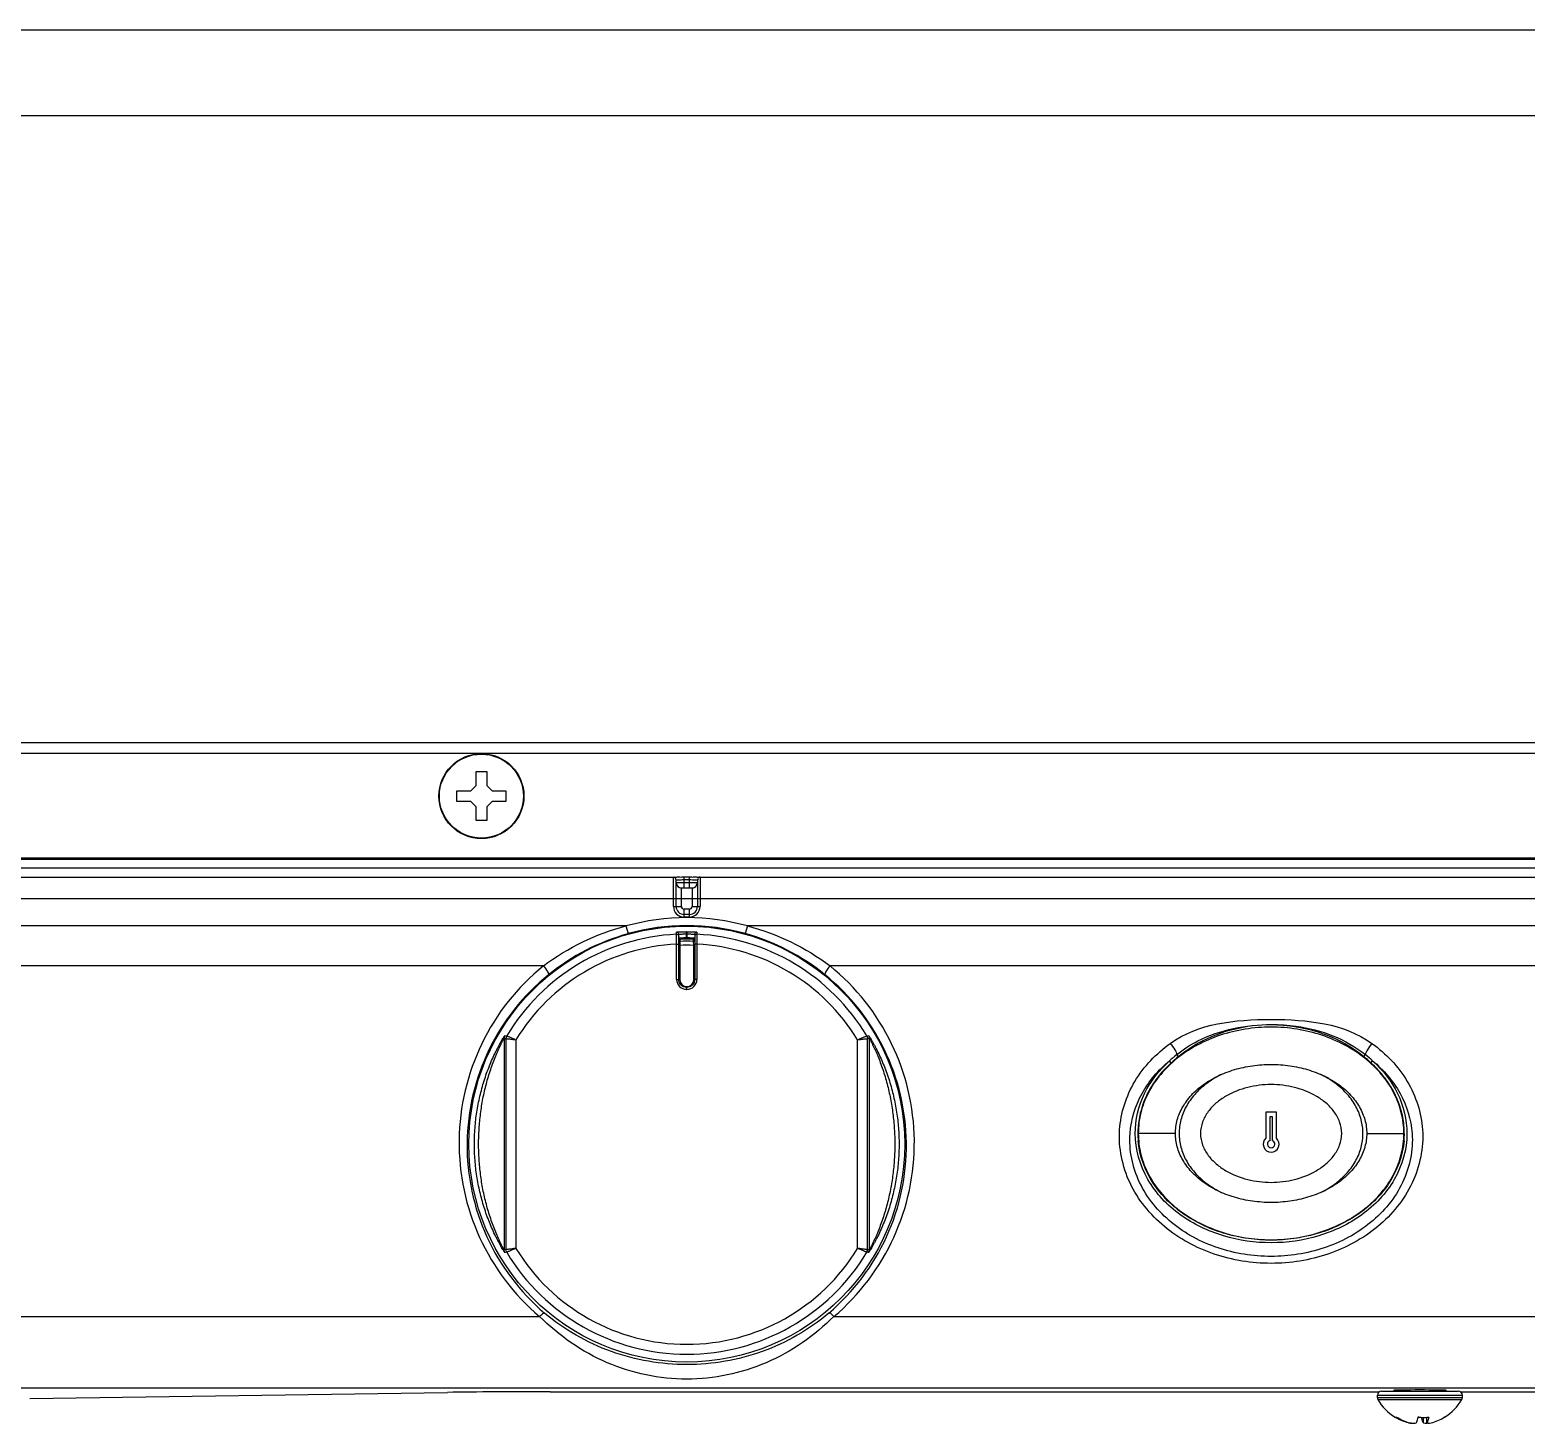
# Model space of a CAD drawing. Header units: millimetres. Extents: x 341 to 4391, y 324 to 2971.
# Drawn here: x 2872.2 to 3013.1, y 1421.5 to 1552.6 of the extents above; entities that cross this region are included whole.
import ezdxf

# ---------------------------------------------------------------- set-up
doc = ezdxf.new("R2010")
doc.units = ezdxf.units.MM
doc.header["$LTSCALE"] = 256.666667
doc.layers.get('0').update_dxf_attribs({"linetype": 'CONTINUOUS'})
for name, color, linetype in [('02___PRT_ALL_AXES', 7, 'CONTINUOUS'), ('ASSI', 7, 'CONTINUOUS'), ('GEOM', 7, 'CONTINUOUS')]:
    doc.layers.add(name, color=color, linetype=linetype)

msp = doc.modelspace()

# ---------------------------------------------------------------- linework, layer by layer
at = {"color": 2, "linetype": 'Continuous'}
msp.add_line((2853.06, 1552.61), (3153.06, 1552.61), dxfattribs=at)
at = {"color": 7, "linetype": 'Continuous'}
for p, q in [((2791.94, 1544.56), (3214.17, 1544.56)), ((2706.06, 1484.56), (3300.06, 1484.56)), ((2914.23, 1482.81), (2915.23, 1482.81)), ((2914.23, 1481.51), (2914.23, 1482.81)), ((2915.23, 1482.81), (2915.23, 1481.51)), ((2913.73, 1481.01), (2914.23, 1481.51)), ((2915.23, 1481.51), (2915.73, 1481.01)), ((2912.43, 1481.01), (2913.73, 1481.01)), ((2912.43, 1480.01), (2912.43, 1481.01)), ((2913.73, 1480.01), (2912.43, 1480.01)), ((2914.23, 1479.51), (2913.73, 1480.01)), ((2915.73, 1480.01), (2915.23, 1479.51)), ((2915.73, 1481.01), (2917.03, 1481.01)), ((2917.03, 1480.01), (2915.73, 1480.01)), ((2917.03, 1481.01), (2917.03, 1480.01)), ((2914.23, 1478.21), (2914.23, 1479.51)), ((2915.23, 1479.51), (2915.23, 1478.21)), ((2915.23, 1478.21), (2914.23, 1478.21)), ((2714.06, 1474.56), (3292.06, 1474.56)), ((2709.05, 1473.76), (3297.06, 1473.76)), ((2933.31, 1463.23), (2933.31, 1467.51)), ((2934.81, 1467.51), (2934.81, 1463.24)), ((2934.07, 1462.51), (2934.05, 1462.51)), ((2872.24, 1423.83), (2911.54, 1424.4)), ((2921.19, 1424.46), (2999.26, 1424.46)), ((3006.85, 1424.46), (3199.26, 1424.46)), ((3001.99, 1421.53), (3001.99, 1421.57)), ((3002.92, 1422.05), (3002.91, 1422.05)), ((3003.4, 1421.53), (3003.4, 1422.05)), ((3003.7, 1421.53), (3003.7, 1422.06)), ((3005.41, 1422.08), (3005.38, 1422.06))]:
    msp.add_line(p, q, dxfattribs=at)
at = {"color": 9, "linetype": 'Continuous'}
for p, q in [((2706.06, 1485.56), (3300.06, 1485.56)), ((3292.06, 1474.66), (2714.06, 1474.66)), ((2933.1, 1467.51), (2933.1, 1467.71)), ((2933.1, 1466.58), (2933.1, 1467.51)), ((2934.05, 1467.06), (2934.05, 1467.75)), ((2934.05, 1467.54), (2934.07, 1467.54)), ((2934.07, 1467.75), (2934.07, 1467.16)), ((2935.02, 1467.51), (2935.01, 1466.58)), ((2935.02, 1467.71), (2935.02, 1467.51)), ((2933.1, 1463.26), (2933.1, 1466.58)), ((2933.41, 1467.03), (2933.41, 1466.84)), ((2933.41, 1466.84), (2933.41, 1466.46)), ((2933.41, 1466.46), (2933.41, 1463.22)), ((2934.07, 1467.16), (2934.05, 1467.16)), ((2934.07, 1467.06), (2934.05, 1467.06)), ((2934.07, 1467.16), (2934.07, 1467.06)), ((2934.7, 1466.84), (2934.7, 1467.03)), ((2934.71, 1466.46), (2934.7, 1466.84)), ((2934.71, 1463.22), (2934.71, 1466.46)), ((2935.01, 1466.58), (2935.01, 1463.26)), ((2934.05, 1462.58), (2934.07, 1462.58)), ((2934.05, 1462.51), (2934.05, 1462.58)), ((2934.05, 1462.32), (2934.05, 1462.51)), ((2934.07, 1462.51), (2934.07, 1462.58)), ((2934.07, 1462.32), (2934.07, 1462.51)), ((2916.88, 1457.73), (2916.88, 1437.8)), ((2916.88, 1457.73), (2917.04, 1457.68)), ((2916.95, 1457.98), (2917.11, 1457.94)), ((2951, 1457.94), (2951.16, 1457.98)), ((2951.08, 1457.68), (2951.23, 1457.73)), ((2951.23, 1457.73), (2951.23, 1437.8)), ((2980.06, 1448.76), (2976.56, 1448.76)), ((2998.06, 1448.76), (3001.56, 1448.76)), ((2917.04, 1437.85), (2916.88, 1437.8)), ((2951.23, 1437.8), (2951.08, 1437.85)), ((2917.11, 1437.59), (2916.95, 1437.55)), ((2951.16, 1437.55), (2951, 1437.59)), ((2807.37, 1424.84), (3198.74, 1424.84))]:
    msp.add_line(p, q, dxfattribs=at)
at = {"color": 7, "linetype": 'Continuous'}
for points in [[(2934.05, 1462.51), (2933.93, 1462.52), (2933.76, 1462.57), (2933.6, 1462.66), (2933.46, 1462.79), (2933.37, 1462.95), (2933.31, 1463.13), (2933.31, 1463.24)], [(2934.81, 1463.24), (2934.8, 1463.13), (2934.75, 1462.96), (2934.65, 1462.8), (2934.52, 1462.66), (2934.36, 1462.57), (2934.18, 1462.52), (2934.07, 1462.51)]]:
    msp.add_lwpolyline(points, dxfattribs=at)
at = {"color": 9, "linetype": 'Continuous'}
for centre, radius, start, end in [((2934.06, 1447.76), 19.77, 92.7827, 149.0185), ((2933.11, 1467.51), 0.2, 0.0047, 92.7584), ((2934.06, 1447.76), 19.98, 89.971, 90.029), ((2935.01, 1467.51), 0.2, 87.2416, 179.9953), ((2934.06, 1447.76), 19.77, 30.9815, 87.2173), ((2934.06, 1447.76), 18.84, 92.892, 148.5983), ((2933.41, 1467.13), 0.1, 179.9861, 272.0807), ((2933.41, 1466.94), 0.1, 179.9861, 272.0807), ((2934.06, 1448.86), 17.99, 87.9406, 92.0594), ((2934.06, 1448.88), 17.59, 87.882, 92.118), ((2934.71, 1467.13), 0.1, 267.9193, 0.0139), ((2934.71, 1466.94), 0.1, 267.9193, 0.0139), ((2934.06, 1447.76), 18.84, 31.4017, 87.108), ((2934.04, 1463.26), 0.94, 180.068, 270.071), ((2934.05, 1463.22), 0.64, 180.037, 270.0364), ((2934.07, 1463.26), 0.94, 269.929, 359.932), ((2934.07, 1463.22), 0.64, 269.9636, 359.963), ((2934.06, 1447.76), 14.56, 89.9606, 90.0394), ((2934.06, 1447.76), 18.84, 211.4017, 328.5983), ((2934.06, 1447.76), 19.77, 210.9815, 329.0185)]:
    msp.add_arc(centre, radius, start, end, dxfattribs=at)
at = {"color": 7, "linetype": 'Continuous'}
for centre, radius, start, end in [((3003.18, 1426.06), 4.69, 238.1586, 238.8222), ((3003.18, 1426.06), 4.69, 238.8222, 239.7803), ((3002.2, 1422.92), 1.41, 261.2983, 263.6634), ((3002.2, 1422.88), 1.37, 263.656, 270.9516), ((3002.43, 1424.1), 2.59, 263.6189, 266.9762), ((3002.2, 1422.87), 1.36, 270.9737, 274.0794), ((3002.43, 1424.08), 2.57, 267.0108, 276.3864), ((2998.33, 1423.23), 4.72, 345.5813, 345.9128), ((3003.41, 1425.75), 3.7, 262.3111, 264.4834), ((3002.7, 1425.74), 3.7, 273.3737, 275.5169), ((3003.41, 1425.74), 3.7, 264.483, 266.7672), ((3003.41, 1425.73), 3.69, 266.7739, 274.5735), ((3003.68, 1424.08), 2.57, 263.6098, 270.9019), ((3003.41, 1425.75), 3.7, 274.5776, 277.6891), ((3003.91, 1422.9), 1.39, 261.2893, 265.9079), ((3003.91, 1422.89), 1.38, 265.983, 278.718), ((3002.93, 1426.06), 4.69, 301.1778, 301.8414)]:
    msp.add_arc(centre, radius, start, end, dxfattribs=at)
msp.add_ellipse((2921.19, 1424.2), major_axis=(15, 0), ratio=0.017455, start_param=1.570796, end_param=2.268928, dxfattribs=at)
at = {"color": 9, "linetype": 'Continuous'}
for points, knots in [([(2933.1, 1467.71), (2933.1, 1467.71), (2933.11, 1467.71), (2933.12, 1467.71), (2933.14, 1467.71), (2933.19, 1467.72), (2933.27, 1467.72), (2933.38, 1467.73), (2933.53, 1467.74), (2933.75, 1467.74), (2933.92, 1467.75), (2934.05, 1467.75)], [0, 0, 0, 0, 0.005227, 0.019934, 0.044116, 0.077542, 0.170666, 0.29552, 0.447117, 0.619537, 1, 1, 1, 1]), ([(2933.31, 1467.51), (2933.31, 1467.51), (2933.34, 1467.51), (2933.37, 1467.52), (2933.44, 1467.52), (2933.53, 1467.53), (2933.64, 1467.53), (2933.81, 1467.54), (2933.95, 1467.54), (2934.05, 1467.54)], [0, 0, 0, 0, 0.019711, 0.076883, 0.169451, 0.293852, 0.445302, 0.61799, 1, 1, 1, 1]), ([(2934.07, 1467.75), (2934.19, 1467.75), (2934.36, 1467.74), (2934.58, 1467.74), (2934.73, 1467.73), (2934.84, 1467.72), (2934.92, 1467.72), (2934.97, 1467.71), (2934.99, 1467.71), (2935.01, 1467.71), (2935.02, 1467.71), (2935.02, 1467.71)], [0, 0, 0, 0, 0.38046, 0.55288, 0.704478, 0.829333, 0.922458, 0.955884, 0.980066, 0.994773, 1, 1, 1, 1]), ([(2934.07, 1467.54), (2934.16, 1467.54), (2934.3, 1467.54), (2934.47, 1467.53), (2934.58, 1467.53), (2934.67, 1467.52), (2934.74, 1467.52), (2934.78, 1467.51), (2934.81, 1467.51), (2934.81, 1467.51)], [0, 0, 0, 0, 0.382008, 0.554695, 0.706146, 0.830548, 0.923116, 0.980289, 1, 1, 1, 1]), ([(2933.1, 1466.58), (2933.13, 1466.58), (2933.18, 1466.58), (2933.24, 1466.58), (2933.28, 1466.58), (2933.31, 1466.58), (2933.31, 1466.57)], [0, 0, 0, 0, 0.379695, 0.702264, 0.919027, 1, 1, 1, 1]), ([(2934.05, 1467.16), (2933.95, 1467.16), (2933.81, 1467.16), (2933.64, 1467.15), (2933.53, 1467.15), (2933.44, 1467.14), (2933.37, 1467.14), (2933.34, 1467.13), (2933.31, 1467.14), (2933.31, 1467.13)], [0, 0, 0, 0, 0.382242, 0.555005, 0.706485, 0.83086, 0.923344, 0.980401, 1, 1, 1, 1]), ([(2933.31, 1466.46), (2933.31, 1466.46), (2933.32, 1466.46), (2933.34, 1466.46), (2933.37, 1466.46), (2933.39, 1466.46), (2933.41, 1466.46)], [0, 0, 0, 0, 0.07845, 0.29488, 0.619028, 1, 1, 1, 1]), ([(2934.05, 1467.06), (2933.96, 1467.06), (2933.85, 1467.06), (2933.7, 1467.05), (2933.6, 1467.05), (2933.52, 1467.04), (2933.46, 1467.04), (2933.43, 1467.03), (2933.41, 1467.04), (2933.41, 1467.03)], [0, 0, 0, 0, 0.383109, 0.556017, 0.707406, 0.831516, 0.923677, 0.980483, 1, 1, 1, 1]), ([(2934.81, 1467.13), (2934.81, 1467.14), (2934.78, 1467.13), (2934.74, 1467.14), (2934.67, 1467.14), (2934.58, 1467.15), (2934.47, 1467.15), (2934.3, 1467.16), (2934.16, 1467.16), (2934.07, 1467.16)], [0, 0, 0, 0, 0.019598, 0.076653, 0.169133, 0.293505, 0.444985, 0.617752, 1, 1, 1, 1]), ([(2934.7, 1467.03), (2934.7, 1467.04), (2934.68, 1467.03), (2934.65, 1467.04), (2934.59, 1467.04), (2934.51, 1467.05), (2934.41, 1467.05), (2934.27, 1467.06), (2934.15, 1467.06), (2934.07, 1467.06)], [0, 0, 0, 0, 0.019516, 0.076319, 0.168477, 0.292584, 0.443973, 0.616885, 1, 1, 1, 1]), ([(2934.81, 1466.46), (2934.81, 1466.46), (2934.79, 1466.46), (2934.77, 1466.46), (2934.74, 1466.46), (2934.72, 1466.46), (2934.71, 1466.46)], [0, 0, 0, 0, 0.07845, 0.29488, 0.619028, 1, 1, 1, 1]), ([(2935.01, 1466.58), (2934.98, 1466.58), (2934.93, 1466.58), (2934.87, 1466.58), (2934.84, 1466.58), (2934.81, 1466.58), (2934.81, 1466.57)], [0, 0, 0, 0, 0.379699, 0.70227, 0.919032, 1, 1, 1, 1]), ([(2933.1, 1463.26), (2933.13, 1463.26), (2933.18, 1463.26), (2933.24, 1463.26), (2933.28, 1463.25), (2933.31, 1463.25), (2933.31, 1463.24)], [0, 0, 0, 0, 0.380286, 0.70329, 0.920098, 1, 1, 1, 1]), ([(2933.31, 1463.22), (2933.31, 1463.22), (2933.35, 1463.23), (2933.38, 1463.22), (2933.41, 1463.22)], [0, 0, 0, 0, 0.31488, 1, 1, 1, 1]), ([(2934.81, 1463.22), (2934.8, 1463.22), (2934.76, 1463.23), (2934.73, 1463.22), (2934.71, 1463.22)], [0, 0, 0, 0, 0.3138, 1, 1, 1, 1]), ([(2935.01, 1463.26), (2934.98, 1463.26), (2934.93, 1463.26), (2934.87, 1463.26), (2934.84, 1463.25), (2934.81, 1463.25), (2934.81, 1463.24)], [0, 0, 0, 0, 0.380286, 0.70329, 0.920098, 1, 1, 1, 1]), ([(2914.07, 1447.76), (2914.07, 1448.27), (2914.11, 1449.28), (2914.28, 1450.78), (2914.57, 1452.27), (2914.9, 1453.48), (2915.22, 1454.42), (2915.48, 1455.11), (2915.76, 1455.78), (2916.01, 1456.31), (2916.21, 1456.71), (2916.36, 1456.99), (2916.5, 1457.25), (2916.63, 1457.48), (2916.73, 1457.66), (2916.81, 1457.77), (2916.85, 1457.85), (2916.89, 1457.9), (2916.92, 1457.95), (2916.94, 1457.97), (2916.94, 1457.98), (2916.95, 1457.98)], [0, 0, 0, 0, 0.1408, 0.281562, 0.422136, 0.562069, 0.631464, 0.700078, 0.767346, 0.832266, 0.863325, 0.893001, 0.920807, 0.94605, 0.967803, 0.977012, 0.984887, 0.991261, 0.99598, 0.99891, 1, 1, 1, 1]), ([(2914.47, 1447.76), (2914.47, 1448.24), (2914.5, 1449.2), (2914.64, 1450.62), (2914.86, 1452.04), (2915.13, 1453.2), (2915.38, 1454.11), (2915.6, 1454.78), (2915.83, 1455.43), (2916.03, 1455.96), (2916.2, 1456.36), (2916.33, 1456.65), (2916.46, 1456.92), (2916.58, 1457.17), (2916.67, 1457.36), (2916.74, 1457.49), (2916.78, 1457.57), (2916.82, 1457.63), (2916.85, 1457.68), (2916.87, 1457.71), (2916.87, 1457.73), (2916.88, 1457.73)], [0, 0, 0, 0, 0.138429, 0.276832, 0.415104, 0.552934, 0.621452, 0.689421, 0.756429, 0.82172, 0.853309, 0.88383, 0.912841, 0.939689, 0.963404, 0.973664, 0.982572, 0.989884, 0.995358, 0.998769, 1, 1, 1, 1]), ([(2917.04, 1457.68), (2917.04, 1457.69), (2917.07, 1457.68), (2917.12, 1457.68), (2917.21, 1457.67), (2917.33, 1457.66), (2917.46, 1457.65), (2917.68, 1457.62), (2917.85, 1457.6), (2917.97, 1457.58)], [0, 0, 0, 0, 0.024017, 0.083498, 0.176621, 0.300111, 0.449647, 0.620019, 1, 1, 1, 1]), ([(2917.11, 1457.94), (2917.11, 1457.94), (2917.14, 1457.93), (2917.19, 1457.91), (2917.27, 1457.88), (2917.37, 1457.84), (2917.5, 1457.78), (2917.7, 1457.7), (2917.86, 1457.63), (2917.97, 1457.58)], [0, 0, 0, 0, 0.02245, 0.081081, 0.173779, 0.297211, 0.447024, 0.61799, 1, 1, 1, 1]), ([(2950.14, 1457.58), (2950.25, 1457.63), (2950.41, 1457.7), (2950.61, 1457.78), (2950.74, 1457.84), (2950.84, 1457.88), (2950.92, 1457.91), (2950.97, 1457.93), (2951, 1457.94), (2951, 1457.94)], [0, 0, 0, 0, 0.38201, 0.552976, 0.702789, 0.826221, 0.918919, 0.97755, 1, 1, 1, 1]), ([(2950.14, 1457.58), (2950.26, 1457.6), (2950.43, 1457.62), (2950.65, 1457.65), (2950.79, 1457.66), (2950.9, 1457.67), (2950.99, 1457.68), (2951.04, 1457.68), (2951.07, 1457.69), (2951.07, 1457.68)], [0, 0, 0, 0, 0.379981, 0.550353, 0.699889, 0.823379, 0.916502, 0.975983, 1, 1, 1, 1]), ([(2951.16, 1457.98), (2951.17, 1457.98), (2951.17, 1457.97), (2951.19, 1457.95), (2951.22, 1457.9), (2951.26, 1457.85), (2951.3, 1457.77), (2951.38, 1457.66), (2951.48, 1457.48), (2951.61, 1457.25), (2951.76, 1456.99), (2951.9, 1456.71), (2952.11, 1456.31), (2952.35, 1455.78), (2952.63, 1455.11), (2952.9, 1454.42), (2953.21, 1453.48), (2953.54, 1452.27), (2953.83, 1450.78), (2954, 1449.28), (2954.04, 1448.27), (2954.04, 1447.76)], [0, 0, 0, 0, 0.001091, 0.00402, 0.00874, 0.015115, 0.022991, 0.0322, 0.053955, 0.0792, 0.107007, 0.136684, 0.167745, 0.232667, 0.299935, 0.368548, 0.437942, 0.577873, 0.718444, 0.859203, 1, 1, 1, 1]), ([(2951.23, 1457.73), (2951.24, 1457.73), (2951.25, 1457.71), (2951.26, 1457.68), (2951.29, 1457.63), (2951.33, 1457.57), (2951.37, 1457.49), (2951.44, 1457.36), (2951.53, 1457.17), (2951.65, 1456.92), (2951.78, 1456.65), (2951.91, 1456.36), (2952.08, 1455.96), (2952.28, 1455.43), (2952.51, 1454.78), (2952.73, 1454.11), (2952.98, 1453.2), (2953.25, 1452.04), (2953.47, 1450.62), (2953.61, 1449.2), (2953.64, 1448.24), (2953.64, 1447.76)], [0, 0, 0, 0, 0.001231, 0.004642, 0.010118, 0.017431, 0.026339, 0.036601, 0.060317, 0.087166, 0.116181, 0.1467, 0.17829, 0.243582, 0.31059, 0.378559, 0.447076, 0.584904, 0.723173, 0.861573, 1, 1, 1, 1]), ([(2989.06, 1453.36), (2988.32, 1453.36), (2986.84, 1453.19), (2985.09, 1452.51), (2983.87, 1451.66), (2983.1, 1450.85), (2982.55, 1449.88), (2982.34, 1448.76), (2982.55, 1447.65), (2983.1, 1446.67), (2983.87, 1445.87), (2985.09, 1445.02), (2986.84, 1444.34), (2988.32, 1444.16), (2989.06, 1444.16)], [0, 0, 0, 0, 0.124973, 0.249878, 0.312491, 0.375075, 0.437588, 0.500003, 0.562415, 0.62493, 0.687514, 0.750126, 0.875028, 1, 1, 1, 1]), ([(2989.06, 1444.16), (2989.79, 1444.16), (2991.28, 1444.34), (2993.02, 1445.02), (2994.24, 1445.87), (2995.01, 1446.67), (2995.56, 1447.65), (2995.78, 1448.76), (2995.56, 1449.88), (2995.01, 1450.85), (2994.24, 1451.66), (2993.02, 1452.51), (2991.28, 1453.19), (2989.79, 1453.36), (2989.06, 1453.36)], [0, 0, 0, 0, 0.124973, 0.249878, 0.312491, 0.375075, 0.437588, 0.500003, 0.562415, 0.62493, 0.687514, 0.750126, 0.875028, 1, 1, 1, 1]), ([(2916.95, 1437.55), (2916.94, 1437.54), (2916.94, 1437.56), (2916.92, 1437.58), (2916.89, 1437.63), (2916.85, 1437.68), (2916.81, 1437.75), (2916.73, 1437.87), (2916.63, 1438.05), (2916.5, 1438.28), (2916.36, 1438.54), (2916.21, 1438.82), (2916.01, 1439.22), (2915.76, 1439.75), (2915.48, 1440.42), (2915.22, 1441.1), (2914.9, 1442.05), (2914.57, 1443.26), (2914.28, 1444.74), (2914.11, 1446.25), (2914.07, 1447.26), (2914.07, 1447.76)], [0, 0, 0, 0, 0.001091, 0.00402, 0.00874, 0.015115, 0.022991, 0.0322, 0.053955, 0.0792, 0.107007, 0.136684, 0.167745, 0.232667, 0.299935, 0.368548, 0.437942, 0.577873, 0.718444, 0.859203, 1, 1, 1, 1]), ([(2916.88, 1437.8), (2916.87, 1437.8), (2916.87, 1437.82), (2916.85, 1437.84), (2916.82, 1437.9), (2916.78, 1437.96), (2916.74, 1438.04), (2916.67, 1438.17), (2916.58, 1438.36), (2916.46, 1438.61), (2916.33, 1438.88), (2916.2, 1439.17), (2916.03, 1439.57), (2915.83, 1440.1), (2915.6, 1440.75), (2915.38, 1441.42), (2915.13, 1442.33), (2914.86, 1443.49), (2914.64, 1444.9), (2914.5, 1446.33), (2914.47, 1447.29), (2914.47, 1447.76)], [0, 0, 0, 0, 0.001231, 0.004642, 0.010118, 0.017431, 0.026339, 0.036601, 0.060317, 0.087166, 0.116181, 0.1467, 0.17829, 0.243582, 0.31059, 0.378559, 0.447076, 0.584904, 0.723173, 0.861573, 1, 1, 1, 1]), ([(2954.04, 1447.76), (2954.04, 1447.26), (2954, 1446.25), (2953.83, 1444.74), (2953.54, 1443.26), (2953.21, 1442.05), (2952.9, 1441.1), (2952.63, 1440.42), (2952.35, 1439.75), (2952.11, 1439.22), (2951.9, 1438.82), (2951.76, 1438.54), (2951.61, 1438.28), (2951.48, 1438.05), (2951.38, 1437.87), (2951.3, 1437.75), (2951.26, 1437.68), (2951.22, 1437.63), (2951.19, 1437.58), (2951.17, 1437.56), (2951.17, 1437.54), (2951.16, 1437.55)], [0, 0, 0, 0, 0.1408, 0.281562, 0.422136, 0.562069, 0.631464, 0.700078, 0.767346, 0.832266, 0.863325, 0.893001, 0.920807, 0.94605, 0.967803, 0.977012, 0.984887, 0.991261, 0.99598, 0.99891, 1, 1, 1, 1]), ([(2953.64, 1447.76), (2953.64, 1447.29), (2953.61, 1446.33), (2953.47, 1444.9), (2953.25, 1443.49), (2952.98, 1442.33), (2952.73, 1441.42), (2952.51, 1440.75), (2952.28, 1440.1), (2952.08, 1439.57), (2951.91, 1439.17), (2951.78, 1438.88), (2951.65, 1438.61), (2951.53, 1438.36), (2951.44, 1438.17), (2951.37, 1438.04), (2951.33, 1437.96), (2951.29, 1437.9), (2951.26, 1437.84), (2951.25, 1437.82), (2951.24, 1437.8), (2951.23, 1437.8)], [0, 0, 0, 0, 0.138429, 0.276832, 0.415104, 0.552934, 0.621452, 0.689421, 0.756429, 0.82172, 0.853309, 0.88383, 0.912841, 0.939689, 0.963404, 0.973664, 0.982572, 0.989884, 0.995358, 0.998769, 1, 1, 1, 1]), ([(2917.97, 1437.95), (2917.85, 1437.93), (2917.68, 1437.91), (2917.46, 1437.88), (2917.33, 1437.86), (2917.21, 1437.85), (2917.12, 1437.84), (2917.07, 1437.85), (2917.04, 1437.84), (2917.04, 1437.85)], [0, 0, 0, 0, 0.379981, 0.550353, 0.699889, 0.823379, 0.916502, 0.975983, 1, 1, 1, 1]), ([(2917.97, 1437.95), (2917.86, 1437.9), (2917.7, 1437.83), (2917.5, 1437.75), (2917.37, 1437.69), (2917.27, 1437.65), (2917.19, 1437.62), (2917.14, 1437.6), (2917.11, 1437.59), (2917.11, 1437.59)], [0, 0, 0, 0, 0.38201, 0.552976, 0.702789, 0.826221, 0.918919, 0.97755, 1, 1, 1, 1]), ([(2951, 1437.59), (2951, 1437.59), (2950.97, 1437.6), (2950.92, 1437.62), (2950.84, 1437.65), (2950.74, 1437.69), (2950.61, 1437.75), (2950.41, 1437.83), (2950.25, 1437.9), (2950.14, 1437.95)], [0, 0, 0, 0, 0.02245, 0.081081, 0.173779, 0.297211, 0.447024, 0.61799, 1, 1, 1, 1]), ([(2951.07, 1437.85), (2951.07, 1437.84), (2951.04, 1437.85), (2950.99, 1437.84), (2950.9, 1437.85), (2950.79, 1437.86), (2950.65, 1437.88), (2950.43, 1437.91), (2950.26, 1437.93), (2950.14, 1437.95)], [0, 0, 0, 0, 0.024017, 0.083498, 0.176621, 0.300111, 0.449647, 0.620019, 1, 1, 1, 1])]:
    msp.add_open_spline(points, degree=3, knots=knots, dxfattribs=at)
for points in [[(2933.1, 1467.51), (2933.15, 1467.51), (2933.21, 1467.49), (2933.24, 1467.45)], [(2933.24, 1467.45), (2933.28, 1467.42), (2933.31, 1467.36), (2933.31, 1467.31)], [(2934.87, 1467.45), (2934.83, 1467.42), (2934.81, 1467.36), (2934.81, 1467.31)], [(2935.02, 1467.51), (2934.96, 1467.51), (2934.91, 1467.49), (2934.87, 1467.45)], [(2916.95, 1457.98), (2916.9, 1457.91), (2916.88, 1457.81), (2916.88, 1457.73)], [(2917.11, 1457.94), (2917.06, 1457.86), (2917.04, 1457.77), (2917.04, 1457.68)], [(2917.11, 1457.94), (2917.06, 1457.86), (2917.04, 1457.77), (2917.04, 1457.68)], [(2917.04, 1457.68), (2917.04, 1454.38), (2917.04, 1451.07), (2917.04, 1447.76)], [(2917.97, 1457.58), (2917.97, 1454.31), (2917.97, 1451.04), (2917.97, 1447.76)], [(2950.14, 1447.76), (2950.14, 1451.04), (2950.14, 1454.31), (2950.14, 1457.58)], [(2951, 1457.94), (2951.05, 1457.86), (2951.08, 1457.77), (2951.08, 1457.68)], [(2951, 1457.94), (2951.05, 1457.86), (2951.07, 1457.77), (2951.07, 1457.68)], [(2951.07, 1447.76), (2951.07, 1451.07), (2951.07, 1454.38), (2951.08, 1457.68)], [(2951.16, 1457.98), (2951.21, 1457.91), (2951.23, 1457.81), (2951.23, 1457.73)], [(2917.04, 1447.76), (2917.04, 1444.46), (2917.04, 1441.15), (2917.04, 1437.85)], [(2917.97, 1447.76), (2917.97, 1444.49), (2917.97, 1441.22), (2917.97, 1437.95)], [(2950.14, 1437.95), (2950.14, 1441.22), (2950.14, 1444.49), (2950.14, 1447.76)], [(2951.08, 1437.85), (2951.07, 1441.15), (2951.07, 1444.46), (2951.07, 1447.76)], [(2916.95, 1437.55), (2916.9, 1437.62), (2916.88, 1437.71), (2916.88, 1437.8)], [(2917.11, 1437.59), (2917.06, 1437.66), (2917.04, 1437.76), (2917.04, 1437.85)], [(2917.11, 1437.59), (2917.06, 1437.66), (2917.04, 1437.76), (2917.04, 1437.85)], [(2951, 1437.59), (2951.05, 1437.66), (2951.07, 1437.76), (2951.07, 1437.85)], [(2951, 1437.59), (2951.05, 1437.66), (2951.08, 1437.76), (2951.08, 1437.85)], [(2951.16, 1437.55), (2951.21, 1437.62), (2951.23, 1437.71), (2951.23, 1437.8)]]:
    msp.add_open_spline(points, degree=3, dxfattribs=at)
at = {"color": 7, "linetype": 'Continuous'}
for points in [[(3001.56, 1448.76), (3001.56, 1449.42), (3001.39, 1450.73), (3000.68, 1452.62), (2999.52, 1454.36), (2997.95, 1455.88), (2996.04, 1457.13), (2993.87, 1458.06), (2991.51, 1458.64), (2989.06, 1458.83), (2986.6, 1458.64), (2984.24, 1458.06), (2982.07, 1457.13), (2980.16, 1455.88), (2978.6, 1454.36), (2977.43, 1452.62), (2976.72, 1450.73), (2976.56, 1449.42), (2976.56, 1448.76)], [(2980.06, 1448.76), (2980.06, 1449.19), (2980.17, 1450.04), (2980.69, 1451.27), (2981.52, 1452.4), (2982.65, 1453.39), (2984.02, 1454.2), (2985.59, 1454.81), (2987.29, 1455.18), (2989.06, 1455.31), (2990.82, 1455.18), (2992.52, 1454.81), (2994.09, 1454.2), (2995.46, 1453.39), (2996.59, 1452.4), (2997.42, 1451.27), (2997.94, 1450.04), (2998.06, 1449.19), (2998.06, 1448.76)], [(2976.56, 1448.76), (2976.56, 1448.11), (2976.72, 1446.8), (2977.43, 1444.91), (2978.6, 1443.17), (2980.16, 1441.65), (2982.07, 1440.4), (2984.24, 1439.47), (2986.6, 1438.89), (2989.06, 1438.7), (2991.51, 1438.89), (2993.87, 1439.47), (2996.04, 1440.4), (2997.95, 1441.65), (2999.52, 1443.17), (3000.68, 1444.91), (3001.39, 1446.8), (3001.56, 1448.11), (3001.56, 1448.76)], [(2998.06, 1448.76), (2998.06, 1448.34), (2997.94, 1447.49), (2997.42, 1446.26), (2996.59, 1445.13), (2995.46, 1444.14), (2994.09, 1443.32), (2992.52, 1442.72), (2990.82, 1442.35), (2989.06, 1442.22), (2987.29, 1442.35), (2985.59, 1442.72), (2984.02, 1443.32), (2982.65, 1444.14), (2981.52, 1445.13), (2980.69, 1446.26), (2980.17, 1447.49), (2980.06, 1448.34), (2980.06, 1448.76)], [(3000.73, 1422.06), (3000.74, 1422.06), (3000.74, 1422.05), (3000.75, 1422.05)], [(3000.75, 1422.05), (3000.76, 1422.05), (3000.77, 1422.04), (3000.78, 1422.04)], [(3001.99, 1421.53), (3001.58, 1421.63), (3001.18, 1421.8), (3000.82, 1422.01)], [(3000.86, 1422.08), (3001.26, 1421.83), (3001.69, 1421.64), (3002.14, 1421.53)], [(3004.12, 1421.53), (3004.55, 1421.64), (3004.98, 1421.82), (3005.36, 1422.05)], [(3005.38, 1422.06), (3005.38, 1422.06), (3005.37, 1422.05), (3005.36, 1422.05)]]:
    msp.add_open_spline(points, degree=3, dxfattribs=at)
for points, knots in [([(2984.3, 1454.28), (2984.28, 1454.27), (2983.8, 1454.02), (2982.9, 1453.46), (2981.82, 1452.45), (2981.01, 1451.31), (2980.52, 1450.06), (2980.35, 1448.76), (2980.52, 1447.47), (2981.01, 1446.22), (2981.82, 1445.07), (2982.9, 1444.07), (2983.81, 1443.5), (2984.32, 1443.24), (2984.36, 1443.22)], [0, 0, 0, 0, 0.003637, 0.102525, 0.201413, 0.300301, 0.399188, 0.498076, 0.596964, 0.695852, 0.79474, 0.893628, 0.992516, 1, 1, 1, 1]), ([(2993.81, 1443.25), (2993.83, 1443.26), (2994.32, 1443.51), (2995.21, 1444.07), (2996.29, 1445.07), (2997.1, 1446.22), (2997.59, 1447.47), (2997.76, 1448.76), (2997.59, 1450.06), (2997.1, 1451.31), (2996.29, 1452.45), (2995.21, 1453.46), (2994.3, 1454.03), (2993.79, 1454.29), (2993.75, 1454.31)], [0, 0, 0, 0, 0.003637, 0.102525, 0.201413, 0.300301, 0.399188, 0.498076, 0.596964, 0.695852, 0.79474, 0.893628, 0.992516, 1, 1, 1, 1]), ([(3000.78, 1422.04), (3000.8, 1422.04), (3000.83, 1422.05), (3000.85, 1422.07), (3000.86, 1422.08)], [0, 0, 0, 0, 0.71646, 1, 1, 1, 1]), ([(3002.72, 1421.53), (3002.73, 1421.56), (3002.82, 1421.72), (3002.87, 1421.9), (3002.91, 1422.05)], [0, 0, 0, 0, 0.194496, 1, 1, 1, 1]), ([(3003.4, 1421.53), (3003.38, 1421.56), (3003.29, 1421.72), (3003.24, 1421.9), (3003.2, 1422.05)], [0, 0, 0, 0, 0.194496, 1, 1, 1, 1]), ([(3003.9, 1422.08), (3003.88, 1421.97), (3003.82, 1421.78), (3003.75, 1421.6), (3003.7, 1421.53)], [0, 0, 0, 0, 0.576134, 1, 1, 1, 1])]:
    msp.add_open_spline(points, degree=3, knots=knots, dxfattribs=at)
at = {"layer": '02___PRT_ALL_AXES', "color": 7, "linetype": 'Continuous'}
msp.add_ellipse((3003.06, 1424.58), major_axis=(2.5, 0), ratio=0.017455, start_param=5.65629, end_param=10.051673, dxfattribs=at)
at = {"layer": 'ASSI', "color": 9, "linetype": 'Continuous'}
for p, q in [((2999.06, 1424.12), (3007.06, 1424.12)), ((2999.06, 1423.92), (3007.06, 1423.92)), ((2999.11, 1423.72), (3007, 1423.72))]:
    msp.add_line(p, q, dxfattribs=at)
at = {"layer": 'ASSI', "color": 7, "linetype": 'Continuous'}
for p, q in [((2999.06, 1423.92), (2999.06, 1424.12)), ((2999.46, 1424.52), (3006.65, 1424.52)), ((3007.06, 1423.92), (3007.06, 1424.12))]:
    msp.add_line(p, q, dxfattribs=at)
msp.add_circle((2914.73, 1480.51), 4, dxfattribs=at)
at = {"layer": 'ASSI', "color": 9, "linetype": 'Continuous'}
msp.add_circle((2914.73, 1480.51), 3.95, dxfattribs=at)
at = {"layer": 'ASSI', "color": 7, "linetype": 'Continuous'}
for centre, radius, start, end in [((2999.46, 1424.12), 0.4, 90, 180), ((2999.46, 1423.92), 0.4, 180, 210.3012), ((3003.25, 1426.14), 4.8, 210.3012, 238.2275), ((3002.86, 1426.14), 4.8, 301.7725, 329.6988), ((3006.66, 1424.12), 0.4, 0, 90), ((3006.66, 1423.92), 0.4, 329.6988, 360)]:
    msp.add_arc(centre, radius, start, end, dxfattribs=at)
at = {"layer": 'GEOM', "color": 9, "linetype": 'Continuous'}
for p, q in [((2840.31, 1472.87), (2932.81, 1472.87)), ((2932.81, 1470.12), (2932.81, 1472.88)), ((2933.56, 1470.12), (2933.56, 1471.88)), ((2933.56, 1471.87), (2934.56, 1471.87)), ((2933.81, 1472.9), (2934.31, 1472.9)), ((2933.81, 1471.88), (2933.81, 1472.9)), ((2933.81, 1472.65), (2934.31, 1472.65)), ((2933.81, 1472.38), (2934.31, 1472.38)), ((2934.31, 1471.88), (2934.31, 1472.9)), ((2934.56, 1471.88), (2934.56, 1470.12)), ((2935.31, 1472.88), (2935.31, 1470.12)), ((2935.31, 1472.87), (3296.16, 1472.87)), ((2709.95, 1470.87), (3296.16, 1470.87)), ((2932.81, 1470.12), (2933.56, 1470.12)), ((2934.31, 1469.87), (2933.81, 1469.87)), ((2933.81, 1469.12), (2933.81, 1469.87)), ((2934.31, 1469.12), (2933.81, 1469.12)), ((2934.31, 1469.12), (2934.31, 1469.87)), ((2934.56, 1470.12), (2935.31, 1470.12)), ((2928.34, 1468.29), (2844.77, 1468.29)), ((2928.34, 1468.29), (2928.54, 1467.57)), ((2939.77, 1468.29), (2939.57, 1467.57)), ((3299.13, 1468.29), (2939.77, 1468.29)), ((2920.56, 1464.53), (2852.55, 1464.53)), ((3299.14, 1464.53), (2947.55, 1464.53)), ((2980.33, 1456), (2980.18, 1456.18)), ((2997.78, 1456), (2997.93, 1456.18)), ((2979.66, 1455.41), (2979.5, 1455.6)), ((2998.45, 1455.41), (2998.61, 1455.6)), ((2852.91, 1431.55), (2920.2, 1431.55)), ((2947.91, 1431.55), (3190.25, 1431.55))]:
    msp.add_line(p, q, dxfattribs=at)
at = {"layer": 'GEOM', "color": 7, "linetype": 'Continuous'}
for p, q in [((2933.06, 1470.12), (2933.06, 1472.63)), ((2935.06, 1472.63), (2935.06, 1470.12)), ((2934.31, 1469.37), (2933.81, 1469.37)), ((2989.56, 1450.76), (2988.56, 1450.76)), ((2988.56, 1450.76), (2988.56, 1448.32)), ((2989.56, 1448.32), (2989.56, 1450.76)), ((2988.96, 1450.36), (2989.16, 1450.36)), ((2988.96, 1448.1), (2988.96, 1450.36)), ((2989.16, 1450.36), (2989.16, 1448.1))]:
    msp.add_line(p, q, dxfattribs=at)
at = {"layer": 'GEOM', "color": 9, "linetype": 'Continuous'}
msp.add_circle((2934.06, 1447.76), 20.51, dxfattribs=at)
at = {"layer": 'GEOM', "color": 7, "linetype": 'Continuous'}
for centre, radius, start, end in [((2933.56, 1472.38), 0.5, 179.9866, 270.0221), ((2934.56, 1472.38), 0.5, 269.9779, 0.0134), ((2933.81, 1470.12), 0.75, 180, 270), ((2934.31, 1470.12), 0.75, 270, 360), ((2989.06, 1447.76), 0.75, 131.8103, 48.1897), ((2989.06, 1447.76), 0.35, 106.6015, 73.3985), ((3000.86, 1425.12), 0.6, 270, 300.2579), ((3005.26, 1425.12), 0.6, 239.7421, 270)]:
    msp.add_arc(centre, radius, start, end, dxfattribs=at)
at = {"layer": 'GEOM', "color": 9, "linetype": 'Continuous'}
for centre, radius, start, end in [((2933.56, 1472.37), 0.5, 180.0044, 270.0044), ((2934.06, 1447.76), 21.31, 74.4355, 105.5645), ((2933.81, 1470.12), 1, 180, 270), ((2933.81, 1470.12), 0.25, 180, 270), ((2934.31, 1470.12), 1, 270, 360), ((2934.31, 1470.12), 0.25, 270, 360), ((2934.14, 1447.54), 20.79, 105.6161, 129.0456), ((2934.06, 1447.76), 20.56, 74.4355, 105.5645), ((2934, 1447.6), 20.73, 50.918, 74.4203), ((2934.06, 1447.88), 21.43, 129.0324, 229.6918), ((2934.05, 1447.88), 21.43, 310.3082, 50.9676), ((2934.06, 1447.63), 20.68, 129.024, 229.6833), ((2934.05, 1447.63), 20.68, 310.3167, 50.976), ((2993.9, 1439.42), 21.66, 129.3139, 131.6742), ((2984.2, 1439.41), 21.67, 48.3271, 50.6861), ((2986.65, 1447.64), 10.46, 136.792, 139.7589), ((2986.97, 1447.33), 10.9, 132.1385, 136.7809), ((2997.25, 1436), 26.19, 130.2312, 132.1652), ((2980.85, 1435.98), 26.22, 47.836, 49.7683), ((2991.14, 1447.33), 10.9, 43.1892, 47.8616), ((2991.46, 1447.64), 10.45, 40.2293, 43.1777), ((2986.16, 1448.05), 9.81, 139.71, 148.4456), ((2991.95, 1448.05), 9.81, 31.5489, 40.2781), ((2985.32, 1448.54), 8.84, 151.255, 160.4383), ((2985.71, 1448.33), 9.28, 148.5101, 151.2921), ((2992.4, 1448.33), 9.28, 28.7412, 31.4844), ((2992.79, 1448.54), 8.84, 19.5943, 28.7786), ((2984.77, 1448.73), 8.25, 162.5452, 172.995), ((2985.01, 1448.66), 8.51, 160.4942, 162.5624), ((2993.1, 1448.66), 8.51, 17.4395, 19.5384), ((2993.35, 1448.73), 8.25, 7.0301, 17.4564), ((2984.58, 1448.76), 8.06, 174.5299, 179.9738), ((2984.66, 1448.75), 8.14, 173.0361, 174.5372), ((2993.45, 1448.75), 8.14, 5.4427, 6.9895), ((2993.53, 1448.76), 8.06, 0.028, 5.4498), ((2984.57, 1448.77), 8.05, 180.0269, 184.8963), ((2993.55, 1448.77), 8.05, 355.0708, 359.975)]:
    msp.add_arc(centre, radius, start, end, dxfattribs=at)
at = {"layer": 'GEOM', "color": 7, "linetype": 'Continuous'}
for points, knots in [([(2932.81, 1472.88), (2932.81, 1472.91), (2932.96, 1472.86), (2933.11, 1472.91), (2933.45, 1472.89), (2933.68, 1472.9), (2933.81, 1472.9)], [0, 0, 0, 0, 0.07628, 0.293026, 0.617459, 1, 1, 1, 1]), ([(2932.81, 1472.88), (2932.86, 1472.88), (2933, 1472.87), (2933.02, 1472.72), (2932.99, 1472.68)], [0, 0, 0, 0, 0.543091, 1, 1, 1, 1]), ([(2934.31, 1472.9), (2934.43, 1472.9), (2934.66, 1472.89), (2935, 1472.91), (2935.15, 1472.86), (2935.31, 1472.91), (2935.31, 1472.88)], [0, 0, 0, 0, 0.382541, 0.706974, 0.92372, 1, 1, 1, 1]), ([(2935.31, 1472.88), (2935.25, 1472.88), (2935.11, 1472.87), (2935.09, 1472.72), (2935.12, 1472.68)], [0, 0, 0, 0, 0.543091, 1, 1, 1, 1])]:
    msp.add_open_spline(points, degree=3, knots=knots, dxfattribs=at)
at = {"layer": 'GEOM', "color": 9, "linetype": 'Continuous'}
for points, knots in [([(2932.81, 1472.87), (2932.86, 1472.87), (2933, 1472.86), (2933.02, 1472.71), (2932.99, 1472.67)], [0, 0, 0, 0, 0.543091, 1, 1, 1, 1]), ([(2933.06, 1472.63), (2933.06, 1472.65), (2933.17, 1472.62), (2933.29, 1472.65), (2933.54, 1472.64), (2933.71, 1472.65), (2933.81, 1472.65)], [0, 0, 0, 0, 0.076455, 0.293169, 0.617536, 1, 1, 1, 1]), ([(2933.06, 1472.38), (2933.06, 1472.4), (2933.17, 1472.36), (2933.29, 1472.4), (2933.54, 1472.38), (2933.71, 1472.38), (2933.81, 1472.38)], [0, 0, 0, 0, 0.076279, 0.293703, 0.617617, 1, 1, 1, 1]), ([(2934.31, 1472.65), (2934.4, 1472.65), (2934.57, 1472.64), (2934.82, 1472.65), (2934.94, 1472.62), (2935.06, 1472.65), (2935.06, 1472.63)], [0, 0, 0, 0, 0.382465, 0.706831, 0.923546, 1, 1, 1, 1]), ([(2934.31, 1472.38), (2934.4, 1472.38), (2934.57, 1472.38), (2934.82, 1472.4), (2934.94, 1472.36), (2935.06, 1472.4), (2935.06, 1472.38)], [0, 0, 0, 0, 0.383625, 0.707289, 0.923852, 1, 1, 1, 1]), ([(2935.31, 1472.87), (2935.25, 1472.87), (2935.11, 1472.86), (2935.09, 1472.71), (2935.12, 1472.67)], [0, 0, 0, 0, 0.543091, 1, 1, 1, 1]), ([(2920.56, 1464.53), (2920.71, 1464.37), (2920.89, 1464.12), (2921.03, 1463.85), (2921.06, 1463.72), (2921.04, 1463.69)], [0, 0, 0, 0, 0.658682, 0.888039, 1, 1, 1, 1]), ([(2947.55, 1464.53), (2947.4, 1464.37), (2947.22, 1464.12), (2947.08, 1463.85), (2947.05, 1463.72), (2947.07, 1463.69)], [0, 0, 0, 0, 0.658682, 0.888039, 1, 1, 1, 1]), ([(2979.57, 1457.24), (2982.2, 1459.14), (2989.06, 1459.84), (2995.91, 1459.14), (2998.54, 1457.24)], [0, 0, 0, 0, 0.500003, 1, 1, 1, 1]), ([(2980.18, 1456.18), (2980.79, 1456.68), (2983.46, 1458.38), (2986.71, 1459.01), (2989.06, 1459.01)], [0, 0, 0, 0, 0.251315, 1, 1, 1, 1]), ([(2980.33, 1456), (2980.93, 1456.5), (2983.53, 1458.24), (2986.73, 1459.02), (2989.06, 1459.01)], [0, 0, 0, 0, 0.251478, 1, 1, 1, 1]), ([(2989.06, 1459.01), (2989.85, 1459.01), (2992.98, 1458.84), (2996.12, 1457.66), (2997.93, 1456.18)], [0, 0, 0, 0, 0.252141, 1, 1, 1, 1]), ([(2989.06, 1459.01), (2989.85, 1459.01), (2992.94, 1458.73), (2996.01, 1457.5), (2997.78, 1456)], [0, 0, 0, 0, 0.252105, 1, 1, 1, 1]), ([(2974.8, 1449.11), (2974.9, 1450.69), (2975.94, 1453.9), (2978.25, 1456.28), (2979.57, 1457.24)], [0, 0, 0, 0, 0.49394, 1, 1, 1, 1]), ([(2979.57, 1457.24), (2979.72, 1457.05), (2979.95, 1456.71), (2980.16, 1456.34), (2980.18, 1456.18)], [0, 0, 0, 0, 0.592959, 1, 1, 1, 1]), ([(2998.54, 1457.24), (2998.39, 1457.05), (2998.16, 1456.71), (2997.95, 1456.34), (2997.93, 1456.18)], [0, 0, 0, 0, 0.592959, 1, 1, 1, 1]), ([(2998.54, 1457.24), (2999.86, 1456.28), (3002.17, 1453.9), (3003.21, 1450.69), (3003.31, 1449.11)], [0, 0, 0, 0, 0.50601, 1, 1, 1, 1]), ([(2975.78, 1448.76), (2975.88, 1450.07), (2976.68, 1452.69), (2978.46, 1454.74), (2979.5, 1455.6)], [0, 0, 0, 0, 0.493441, 1, 1, 1, 1]), ([(2976.27, 1448.76), (2976.27, 1450.05), (2976.9, 1452.66), (2978.54, 1454.73), (2979.5, 1455.6)], [0, 0, 0, 0, 0.499381, 1, 1, 1, 1]), ([(2998.61, 1455.6), (2999.65, 1454.74), (3001.43, 1452.69), (3002.23, 1450.07), (3002.33, 1448.76)], [0, 0, 0, 0, 0.506515, 1, 1, 1, 1]), ([(2998.61, 1455.6), (2999.57, 1454.73), (3001.21, 1452.66), (3001.84, 1450.05), (3001.84, 1448.76)], [0, 0, 0, 0, 0.500616, 1, 1, 1, 1]), ([(3003.31, 1449.11), (3003.42, 1447.41), (3002.69, 1443.87), (2999.28, 1439.7), (2994.48, 1437.12), (2989.06, 1436.25), (2983.63, 1437.12), (2978.83, 1439.7), (2975.42, 1443.87), (2974.69, 1447.41), (2974.8, 1449.11)], [0, 0, 0, 0, 0.120858, 0.244487, 0.371325, 0.499999, 0.628673, 0.755511, 0.87914, 1, 1, 1, 1]), ([(3002.33, 1448.76), (3002.44, 1447.2), (3001.77, 1443.93), (2998.58, 1440.09), (2994.11, 1437.72), (2989.06, 1436.92), (2984, 1437.72), (2979.53, 1440.09), (2976.35, 1443.93), (2975.67, 1447.2), (2975.78, 1448.76)], [0, 0, 0, 0, 0.119954, 0.243439, 0.370696, 0.499999, 0.629302, 0.756559, 0.880045, 1, 1, 1, 1]), ([(3001.84, 1448.76), (3001.84, 1447.27), (3000.96, 1444.22), (2997.75, 1440.88), (2993.6, 1438.91), (2989.06, 1438.26), (2984.52, 1438.91), (2980.36, 1440.88), (2977.15, 1444.22), (2976.27, 1447.27), (2976.27, 1448.76)], [0, 0, 0, 0, 0.124461, 0.249417, 0.374676, 0.500002, 0.625325, 0.750581, 0.875538, 1, 1, 1, 1]), ([(3001.57, 1448.08), (3001.44, 1446.67), (3000.41, 1443.89), (2997.27, 1440.88), (2993.33, 1439.11), (2989.05, 1438.53), (2984.78, 1439.11), (2980.84, 1440.88), (2977.7, 1443.89), (2976.66, 1446.67), (2976.54, 1448.08)], [0, 0, 0, 0, 0.124531, 0.249506, 0.374731, 0.500003, 0.625272, 0.750493, 0.875468, 1, 1, 1, 1]), ([(2920.2, 1431.55), (2920.29, 1431.64), (2920.41, 1431.75), (2920.63, 1431.9), (2920.68, 1431.86)], [0, 0, 0, 0, 0.67954, 1, 1, 1, 1]), ([(2947.91, 1431.55), (2946.09, 1429.73), (2941.77, 1426.72), (2934.06, 1425.1), (2926.34, 1426.72), (2922.02, 1429.73), (2920.2, 1431.55)], [0, 0, 0, 0, 0.25138, 0.499992, 0.748618, 1, 1, 1, 1]), ([(2947.43, 1431.86), (2945.59, 1430.3), (2941.31, 1427.84), (2934.06, 1426.6), (2926.81, 1427.84), (2922.52, 1430.3), (2920.68, 1431.86)], [0, 0, 0, 0, 0.250817, 0.499994, 0.749181, 1, 1, 1, 1]), ([(2947.91, 1431.55), (2947.82, 1431.64), (2947.7, 1431.75), (2947.48, 1431.9), (2947.43, 1431.86)], [0, 0, 0, 0, 0.679539, 1, 1, 1, 1])]:
    msp.add_open_spline(points, degree=3, knots=knots, dxfattribs=at)
for points in [[(2934.56, 1471.87), (2934.72, 1471.87), (2934.91, 1471.97), (2934.99, 1472.12)], [(2934.99, 1472.12), (2935.03, 1472.19), (2935.06, 1472.28), (2935.06, 1472.37)], [(2920.56, 1464.53), (2922.86, 1466.27), (2925.55, 1467.56), (2928.34, 1468.29)], [(2939.77, 1468.29), (2942.56, 1467.56), (2945.25, 1466.27), (2947.55, 1464.53)]]:
    msp.add_open_spline(points, degree=3, dxfattribs=at)

doc.saveas('drawing.dxf')
